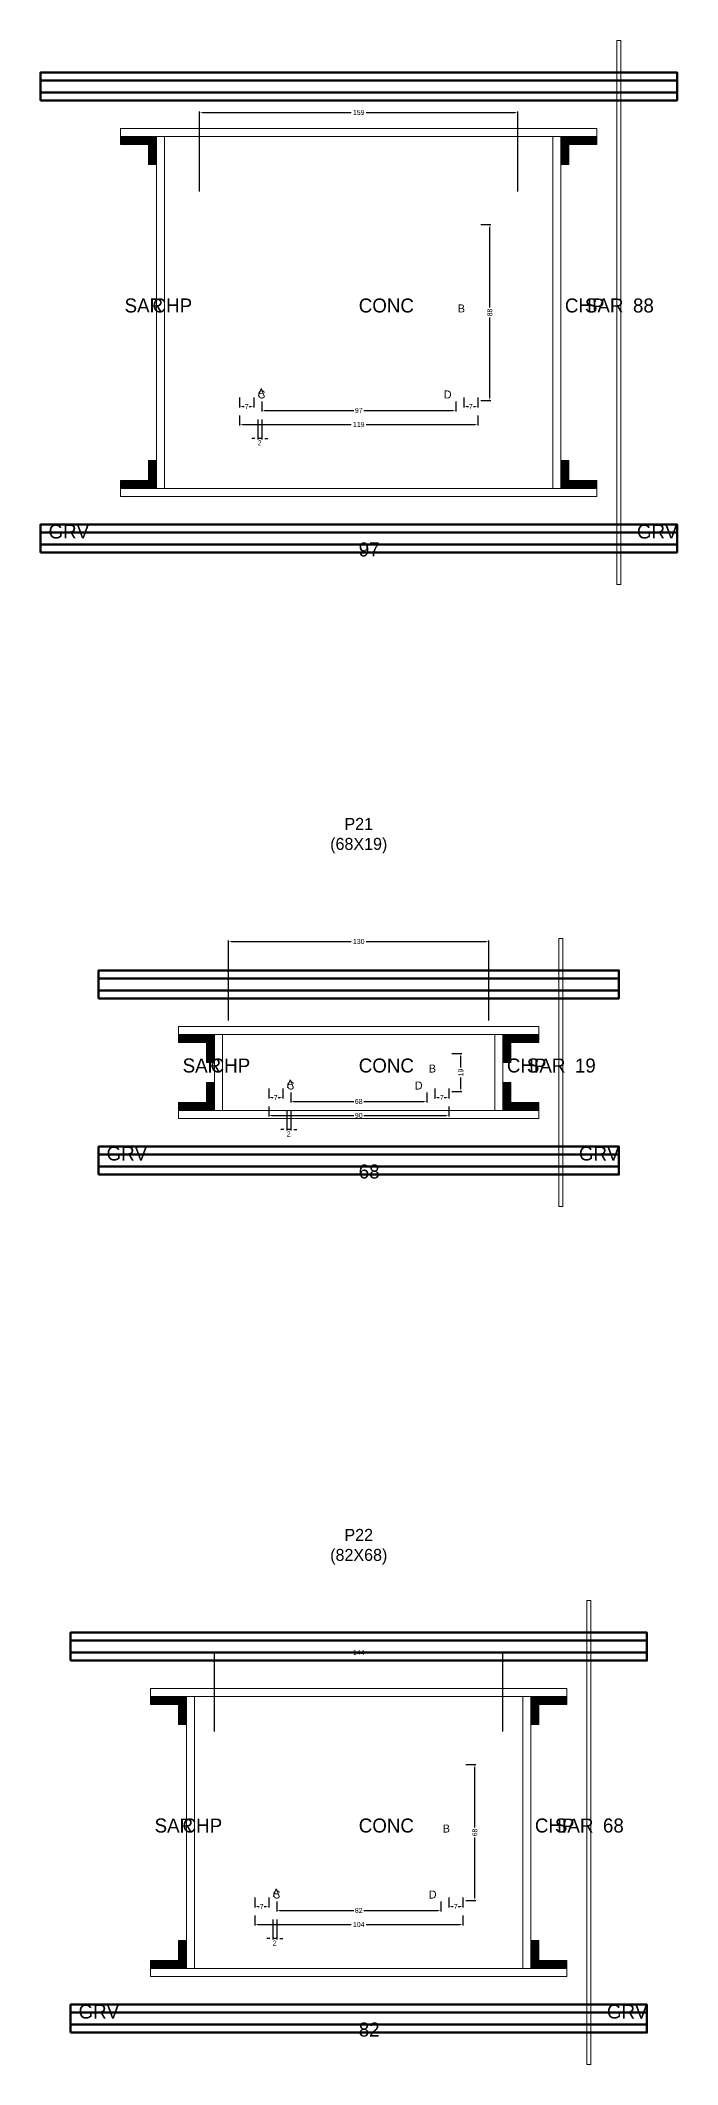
# Model space of a CAD drawing. Header units: centimetres. Extents: x -10500 to 4141, y -7986 to 295.
# Drawn here: x -159 to 159, y -7576 to -6564 of the extents above; entities that cross this region are included whole.
import ezdxf

# ---------------------------------------------------------------- set-up
doc = ezdxf.new("R2010")
doc.units = ezdxf.units.CM
for name, color, linetype in [('COTA', 241, 'Continuous'), ('GRAVATA', 224, 'Continuous'), ('Hachura', 251, 'Continuous'), ('NOMENCLATURA', 7, 'Continuous'), ('SARRAFO', 251, 'Continuous'), ('Texto Seção', 7, 'Continuous')]:
    doc.layers.add(name, color=color, linetype=linetype)
doc.dimstyles.new('cotax2', dxfattribs={"dimtxt": 2.5, "dimasz": 1.5, "dimexe": 0.5, "dimexo": 0.5, "dimgap": 0.5, "dimtad": 1, "dimcen": 2.5, "dimazin": 3, "dimtfac": 1, "dimtmove": 0, "dimatfit": 3})

# ---------------------------------------------------------------- blocks, each defined once
blk = doc.blocks.new('_CLOSEDFILLED')
at = {"color": 0, "linetype": 'BYBLOCK'}
blk.add_solid([(-1, 0.16), (0, 0), (-1, -0.16)], dxfattribs=at)
blk = doc.blocks.new('*D482')
for p, q in [((-59.5, -6751.5), (-59.5, -6756.5)), ((-58, -6756), (-3.75, -6756)), ((3.75, -6756), (58, -6756)), ((59.5, -6751.5), (59.5, -6756.5))]:
    blk.add_line(p, q)
at = {"layer": 'Defpoints'}
for p in [(-59.5, -6751), (-59.5, -6756), (59.5, -6751)]:
    blk.add_point(p, dxfattribs=at)
at = {"layer": 'COTA', "xscale": 1.5, "yscale": 1.5, "rotation": 180}
blk.add_blockref('_CLOSEDFILLED', (-59.5, -6756), dxfattribs=at)
at = {"layer": 'COTA', "xscale": 1.5, "yscale": 1.5}
blk.add_blockref('_CLOSEDFILLED', (59.5, -6756), dxfattribs=at)
at = {"layer": 'COTA', "insert": (0, -6756), "char_height": 2.5, "attachment_point": 5}
blk.add_mtext('119', dxfattribs=at)
blk = doc.blocks.new('*D483')
for p, q in [((-48.5, -6744.5), (-48.5, -6749.5)), ((-47, -6749), (-2.5, -6749)), ((2.5, -6749), (47, -6749)), ((48.5, -6744.5), (48.5, -6749.5))]:
    blk.add_line(p, q)
at = {"layer": 'Defpoints'}
for p in [(-48.5, -6744), (-48.5, -6749), (48.5, -6744)]:
    blk.add_point(p, dxfattribs=at)
at = {"layer": 'COTA', "xscale": 1.5, "yscale": 1.5, "rotation": 180}
blk.add_blockref('_CLOSEDFILLED', (-48.5, -6749), dxfattribs=at)
at = {"layer": 'COTA', "xscale": 1.5, "yscale": 1.5}
blk.add_blockref('_CLOSEDFILLED', (48.5, -6749), dxfattribs=at)
at = {"layer": 'COTA', "insert": (0, -6749), "char_height": 2.5, "attachment_point": 5}
blk.add_mtext('97', dxfattribs=at)
blk = doc.blocks.new('*D484')
for p, q in [((61, -6656), (66, -6656)), ((65.5, -6697.5), (65.5, -6657.5)), ((65.5, -6742.5), (65.5, -6702.5)), ((61, -6744), (66, -6744))]:
    blk.add_line(p, q)
at = {"layer": 'Defpoints'}
for p in [(60.5, -6656), (60.5, -6744), (65.5, -6744)]:
    blk.add_point(p, dxfattribs=at)
at = {"layer": 'COTA', "xscale": 1.5, "yscale": 1.5}
for p, rotation in [((65.5, -6656), 90), ((65.5, -6744), 270)]:
    blk.add_blockref('_CLOSEDFILLED', p, dxfattribs=dict(at, rotation=rotation))
at = {"layer": 'COTA', "insert": (65.5, -6700), "char_height": 2.5, "attachment_point": 5, "rotation": 90}
blk.add_mtext('88', dxfattribs=at)
blk = doc.blocks.new('*D485')
for p, q in [((-59.5, -6742.5), (-59.5, -6747.5)), ((-58, -6747), (-57.25, -6747)), ((-54.75, -6747), (-54, -6747)), ((-52.5, -6742.5), (-52.5, -6747.5))]:
    blk.add_line(p, q)
at = {"layer": 'Defpoints'}
for p in [(-59.5, -6742), (-59.5, -6747), (-52.5, -6742)]:
    blk.add_point(p, dxfattribs=at)
at = {"layer": 'COTA', "xscale": 1.5, "yscale": 1.5, "rotation": 180}
blk.add_blockref('_CLOSEDFILLED', (-59.5, -6747), dxfattribs=at)
at = {"layer": 'COTA', "xscale": 1.5, "yscale": 1.5}
blk.add_blockref('_CLOSEDFILLED', (-52.5, -6747), dxfattribs=at)
at = {"layer": 'COTA', "insert": (-56, -6747), "char_height": 2.5, "attachment_point": 5}
blk.add_mtext('7', dxfattribs=at)
blk = doc.blocks.new('*D486')
for p, q in [((52.5, -6742.5), (52.5, -6747.5)), ((54, -6747), (54.75, -6747)), ((57.25, -6747), (58, -6747)), ((59.5, -6742.5), (59.5, -6747.5))]:
    blk.add_line(p, q)
at = {"layer": 'Defpoints'}
for p in [(52.5, -6742), (52.5, -6747), (59.5, -6742)]:
    blk.add_point(p, dxfattribs=at)
at = {"layer": 'COTA', "xscale": 1.5, "yscale": 1.5, "rotation": 180}
blk.add_blockref('_CLOSEDFILLED', (52.5, -6747), dxfattribs=at)
at = {"layer": 'COTA', "xscale": 1.5, "yscale": 1.5}
blk.add_blockref('_CLOSEDFILLED', (59.5, -6747), dxfattribs=at)
at = {"layer": 'COTA', "insert": (56, -6747), "char_height": 2.5, "attachment_point": 5}
blk.add_mtext('7', dxfattribs=at)
blk = doc.blocks.new('*D487')
for p, q in [((-79.5, -6639.5), (-79.5, -6599.5)), ((-78, -6600), (-3.75, -6600)), ((3.75, -6600), (78, -6600)), ((79.5, -6639.5), (79.5, -6599.5))]:
    blk.add_line(p, q)
at = {"layer": 'Defpoints'}
for p in [(-79.5, -6600), (-79.5, -6640), (79.5, -6640)]:
    blk.add_point(p, dxfattribs=at)
at = {"layer": 'COTA', "xscale": 1.5, "yscale": 1.5, "rotation": 180}
blk.add_blockref('_CLOSEDFILLED', (-79.5, -6600), dxfattribs=at)
at = {"layer": 'COTA', "xscale": 1.5, "yscale": 1.5}
blk.add_blockref('_CLOSEDFILLED', (79.5, -6600), dxfattribs=at)
at = {"layer": 'COTA', "insert": (0, -6600), "char_height": 2.5, "attachment_point": 5}
blk.add_mtext('159', dxfattribs=at)
blk = doc.blocks.new('*D508')
for p, q in [((-45, -7097), (-45, -7102)), ((-43.5, -7101.5), (-2.5, -7101.5)), ((2.5, -7101.5), (43.5, -7101.5)), ((45, -7097), (45, -7102))]:
    blk.add_line(p, q)
at = {"layer": 'Defpoints'}
for p in [(-45, -7096.5), (-45, -7101.5), (45, -7096.5)]:
    blk.add_point(p, dxfattribs=at)
at = {"layer": 'COTA', "xscale": 1.5, "yscale": 1.5, "rotation": 180}
blk.add_blockref('_CLOSEDFILLED', (-45, -7101.5), dxfattribs=at)
at = {"layer": 'COTA', "xscale": 1.5, "yscale": 1.5}
blk.add_blockref('_CLOSEDFILLED', (45, -7101.5), dxfattribs=at)
at = {"layer": 'COTA', "insert": (0, -7101.5), "char_height": 2.5, "attachment_point": 5}
blk.add_mtext('90', dxfattribs=at)
blk = doc.blocks.new('*D509')
for p, q in [((-34, -7090), (-34, -7095)), ((34, -7090), (34, -7095)), ((-32.5, -7094.5), (-2.5, -7094.5)), ((2.5, -7094.5), (32.5, -7094.5))]:
    blk.add_line(p, q)
at = {"layer": 'Defpoints'}
for p in [(-34, -7089.5), (34, -7089.5), (-34, -7094.5)]:
    blk.add_point(p, dxfattribs=at)
at = {"layer": 'COTA', "xscale": 1.5, "yscale": 1.5, "rotation": 180}
blk.add_blockref('_CLOSEDFILLED', (-34, -7094.5), dxfattribs=at)
at = {"layer": 'COTA', "xscale": 1.5, "yscale": 1.5}
blk.add_blockref('_CLOSEDFILLED', (34, -7094.5), dxfattribs=at)
at = {"layer": 'COTA', "insert": (0, -7094.5), "char_height": 2.5, "attachment_point": 5}
blk.add_mtext('68', dxfattribs=at)
blk = doc.blocks.new('*D510')
for p, q in [((46.5, -7070.5), (51.5, -7070.5)), ((51, -7077.5), (51, -7072)), ((51, -7088), (51, -7082.5)), ((46.5, -7089.5), (51.5, -7089.5))]:
    blk.add_line(p, q)
at = {"layer": 'Defpoints'}
for p in [(46, -7070.5), (46, -7089.5), (51, -7089.5)]:
    blk.add_point(p, dxfattribs=at)
at = {"layer": 'COTA', "xscale": 1.5, "yscale": 1.5}
for p, rotation in [((51, -7070.5), 90), ((51, -7089.5), 270)]:
    blk.add_blockref('_CLOSEDFILLED', p, dxfattribs=dict(at, rotation=rotation))
at = {"layer": 'COTA', "insert": (51, -7080), "char_height": 2.5, "attachment_point": 5, "rotation": 90}
blk.add_mtext('19', dxfattribs=at)
blk = doc.blocks.new('*D511')
for p, q in [((-45, -7088), (-45, -7093)), ((-43.5, -7092.5), (-42.75, -7092.5)), ((-40.25, -7092.5), (-39.5, -7092.5)), ((-38, -7088), (-38, -7093))]:
    blk.add_line(p, q)
at = {"layer": 'Defpoints'}
for p in [(-45, -7087.5), (-45, -7092.5), (-38, -7087.5)]:
    blk.add_point(p, dxfattribs=at)
at = {"layer": 'COTA', "xscale": 1.5, "yscale": 1.5, "rotation": 180}
blk.add_blockref('_CLOSEDFILLED', (-45, -7092.5), dxfattribs=at)
at = {"layer": 'COTA', "xscale": 1.5, "yscale": 1.5}
blk.add_blockref('_CLOSEDFILLED', (-38, -7092.5), dxfattribs=at)
at = {"layer": 'COTA', "insert": (-41.5, -7092.5), "char_height": 2.5, "attachment_point": 5}
blk.add_mtext('7', dxfattribs=at)
blk = doc.blocks.new('*D512')
for p, q in [((38, -7088), (38, -7093)), ((39.5, -7092.5), (40.25, -7092.5)), ((42.75, -7092.5), (43.5, -7092.5)), ((45, -7088), (45, -7093))]:
    blk.add_line(p, q)
at = {"layer": 'Defpoints'}
for p in [(38, -7087.5), (38, -7092.5), (45, -7087.5)]:
    blk.add_point(p, dxfattribs=at)
at = {"layer": 'COTA', "xscale": 1.5, "yscale": 1.5, "rotation": 180}
blk.add_blockref('_CLOSEDFILLED', (38, -7092.5), dxfattribs=at)
at = {"layer": 'COTA', "xscale": 1.5, "yscale": 1.5}
blk.add_blockref('_CLOSEDFILLED', (45, -7092.5), dxfattribs=at)
at = {"layer": 'COTA', "insert": (41.5, -7092.5), "char_height": 2.5, "attachment_point": 5}
blk.add_mtext('7', dxfattribs=at)
blk = doc.blocks.new('*D513')
for p, q in [((-65, -7054), (-65, -7014)), ((-63.5, -7014.5), (-3.75, -7014.5)), ((3.75, -7014.5), (63.5, -7014.5)), ((65, -7054), (65, -7014))]:
    blk.add_line(p, q)
at = {"layer": 'Defpoints'}
for p in [(-65, -7014.5), (-65, -7054.5), (65, -7054.5)]:
    blk.add_point(p, dxfattribs=at)
at = {"layer": 'COTA', "xscale": 1.5, "yscale": 1.5, "rotation": 180}
blk.add_blockref('_CLOSEDFILLED', (-65, -7014.5), dxfattribs=at)
at = {"layer": 'COTA', "xscale": 1.5, "yscale": 1.5}
blk.add_blockref('_CLOSEDFILLED', (65, -7014.5), dxfattribs=at)
at = {"layer": 'COTA', "insert": (0, -7014.5), "char_height": 2.5, "attachment_point": 5}
blk.add_mtext('130', dxfattribs=at)
blk = doc.blocks.new('*D534')
for p, q in [((-52, -7501.5), (-52, -7506.5)), ((-50.5, -7506), (-3.75, -7506)), ((3.75, -7506), (50.5, -7506)), ((52, -7501.5), (52, -7506.5))]:
    blk.add_line(p, q)
at = {"layer": 'Defpoints'}
for p in [(-52, -7501), (-52, -7506), (52, -7501)]:
    blk.add_point(p, dxfattribs=at)
at = {"layer": 'COTA', "xscale": 1.5, "yscale": 1.5, "rotation": 180}
blk.add_blockref('_CLOSEDFILLED', (-52, -7506), dxfattribs=at)
at = {"layer": 'COTA', "xscale": 1.5, "yscale": 1.5}
blk.add_blockref('_CLOSEDFILLED', (52, -7506), dxfattribs=at)
at = {"layer": 'COTA', "insert": (0, -7506), "char_height": 2.5, "attachment_point": 5}
blk.add_mtext('104', dxfattribs=at)
blk = doc.blocks.new('*D535')
for p, q in [((-41, -7494.5), (-41, -7499.5)), ((41, -7494.5), (41, -7499.5)), ((-39.5, -7499), (-2.5, -7499)), ((2.5, -7499), (39.5, -7499))]:
    blk.add_line(p, q)
at = {"layer": 'Defpoints'}
for p in [(-41, -7494), (41, -7494), (-41, -7499)]:
    blk.add_point(p, dxfattribs=at)
at = {"layer": 'COTA', "xscale": 1.5, "yscale": 1.5, "rotation": 180}
blk.add_blockref('_CLOSEDFILLED', (-41, -7499), dxfattribs=at)
at = {"layer": 'COTA', "xscale": 1.5, "yscale": 1.5}
blk.add_blockref('_CLOSEDFILLED', (41, -7499), dxfattribs=at)
at = {"layer": 'COTA', "insert": (0, -7499), "char_height": 2.5, "attachment_point": 5}
blk.add_mtext('82', dxfattribs=at)
blk = doc.blocks.new('*D536')
for p, q in [((53.5, -7426), (58.5, -7426)), ((58, -7457.5), (58, -7427.5)), ((58, -7492.5), (58, -7462.5)), ((53.5, -7494), (58.5, -7494))]:
    blk.add_line(p, q)
at = {"layer": 'Defpoints'}
for p in [(53, -7426), (53, -7494), (58, -7494)]:
    blk.add_point(p, dxfattribs=at)
at = {"layer": 'COTA', "xscale": 1.5, "yscale": 1.5}
for p, rotation in [((58, -7426), 90), ((58, -7494), 270)]:
    blk.add_blockref('_CLOSEDFILLED', p, dxfattribs=dict(at, rotation=rotation))
at = {"layer": 'COTA', "insert": (58, -7460), "char_height": 2.5, "attachment_point": 5, "rotation": 90}
blk.add_mtext('68', dxfattribs=at)
blk = doc.blocks.new('*D537')
for p, q in [((-52, -7492.5), (-52, -7497.5)), ((-50.5, -7497), (-49.75, -7497)), ((-47.25, -7497), (-46.5, -7497)), ((-45, -7492.5), (-45, -7497.5))]:
    blk.add_line(p, q)
at = {"layer": 'Defpoints'}
for p in [(-52, -7492), (-52, -7497), (-45, -7492)]:
    blk.add_point(p, dxfattribs=at)
at = {"layer": 'COTA', "xscale": 1.5, "yscale": 1.5, "rotation": 180}
blk.add_blockref('_CLOSEDFILLED', (-52, -7497), dxfattribs=at)
at = {"layer": 'COTA', "xscale": 1.5, "yscale": 1.5}
blk.add_blockref('_CLOSEDFILLED', (-45, -7497), dxfattribs=at)
at = {"layer": 'COTA', "insert": (-48.5, -7497), "char_height": 2.5, "attachment_point": 5}
blk.add_mtext('7', dxfattribs=at)
blk = doc.blocks.new('*D538')
for p, q in [((45, -7492.5), (45, -7497.5)), ((46.5, -7497), (47.25, -7497)), ((49.75, -7497), (50.5, -7497)), ((52, -7492.5), (52, -7497.5))]:
    blk.add_line(p, q)
at = {"layer": 'Defpoints'}
for p in [(45, -7492), (45, -7497), (52, -7492)]:
    blk.add_point(p, dxfattribs=at)
at = {"layer": 'COTA', "xscale": 1.5, "yscale": 1.5, "rotation": 180}
blk.add_blockref('_CLOSEDFILLED', (45, -7497), dxfattribs=at)
at = {"layer": 'COTA', "xscale": 1.5, "yscale": 1.5}
blk.add_blockref('_CLOSEDFILLED', (52, -7497), dxfattribs=at)
at = {"layer": 'COTA', "insert": (48.5, -7497), "char_height": 2.5, "attachment_point": 5}
blk.add_mtext('7', dxfattribs=at)
blk = doc.blocks.new('*D539')
for p, q in [((-72, -7409.5), (-72, -7369.5)), ((-70.5, -7370), (-3.75, -7370)), ((3.75, -7370), (70.5, -7370)), ((72, -7409.5), (72, -7369.5))]:
    blk.add_line(p, q)
at = {"layer": 'Defpoints'}
for p in [(-72, -7370), (-72, -7410), (72, -7410)]:
    blk.add_point(p, dxfattribs=at)
at = {"layer": 'COTA', "xscale": 1.5, "yscale": 1.5, "rotation": 180}
blk.add_blockref('_CLOSEDFILLED', (-72, -7370), dxfattribs=at)
at = {"layer": 'COTA', "xscale": 1.5, "yscale": 1.5}
blk.add_blockref('_CLOSEDFILLED', (72, -7370), dxfattribs=at)
at = {"layer": 'COTA', "insert": (0, -7370), "char_height": 2.5, "attachment_point": 5}
blk.add_mtext('144', dxfattribs=at)

msp = doc.modelspace()

# ---------------------------------------------------------------- hatches: boundary and pattern name
at = {"layer": 'SARRAFO'}
h = msp.add_hatch(dxfattribs=at)
h.set_pattern_fill('SOLID', scale=2)
h.paths.add_polyline_path([(-119, -6616), (-105, -6616), (-105, -6612), (-119, -6612)])
h = msp.add_hatch(dxfattribs=at)
h.set_pattern_fill('SOLID', scale=2)
h.paths.add_polyline_path([(-105, -6626), (-101, -6626), (-101, -6612), (-105, -6612)])
h = msp.add_hatch(dxfattribs=at)
h.set_pattern_fill('SOLID', scale=2)
h.paths.add_polyline_path([(101, -6626), (105, -6626), (105, -6612), (101, -6612)])
h = msp.add_hatch(dxfattribs=at)
h.set_pattern_fill('SOLID', scale=2)
h.paths.add_polyline_path([(105, -6616), (119, -6616), (119, -6612), (105, -6612)])
h = msp.add_hatch(dxfattribs=at)
h.set_pattern_fill('SOLID', scale=2)
h.paths.add_polyline_path([(-105, -6788), (-101, -6788), (-101, -6774), (-105, -6774)])
h = msp.add_hatch(dxfattribs=at)
h.set_pattern_fill('SOLID', scale=2)
h.paths.add_polyline_path([(101, -6788), (105, -6788), (105, -6774), (101, -6774)])
h = msp.add_hatch(dxfattribs=at)
h.set_pattern_fill('SOLID', scale=2)
h.paths.add_polyline_path([(-119, -6788), (-105, -6788), (-105, -6784), (-119, -6784)])
h = msp.add_hatch(dxfattribs=at)
h.set_pattern_fill('SOLID', scale=2)
h.paths.add_polyline_path([(105, -6788), (119, -6788), (119, -6784), (105, -6784)])
h = msp.add_hatch(dxfattribs=at)
h.set_pattern_fill('SOLID', scale=2)
h.paths.add_polyline_path([(-90, -7065), (-76, -7065), (-76, -7061), (-90, -7061)])
h = msp.add_hatch(dxfattribs=at)
h.set_pattern_fill('SOLID', scale=2)
h.paths.add_polyline_path([(-76, -7075), (-72, -7075), (-72, -7061), (-76, -7061)])
h = msp.add_hatch(dxfattribs=at)
h.set_pattern_fill('SOLID', scale=2)
h.paths.add_polyline_path([(72, -7075), (76, -7075), (76, -7061), (72, -7061)])
h = msp.add_hatch(dxfattribs=at)
h.set_pattern_fill('SOLID', scale=2)
h.paths.add_polyline_path([(76, -7065), (90, -7065), (90, -7061), (76, -7061)])
h = msp.add_hatch(dxfattribs=at)
h.set_pattern_fill('SOLID', scale=2)
h.paths.add_polyline_path([(-76, -7099), (-72, -7099), (-72, -7085), (-76, -7085)])
h = msp.add_hatch(dxfattribs=at)
h.set_pattern_fill('SOLID', scale=2)
h.paths.add_polyline_path([(72, -7099), (76, -7099), (76, -7085), (72, -7085)])
h = msp.add_hatch(dxfattribs=at)
h.set_pattern_fill('SOLID', scale=2)
h.paths.add_polyline_path([(-90, -7099), (-76, -7099), (-76, -7095), (-90, -7095)])
h = msp.add_hatch(dxfattribs=at)
h.set_pattern_fill('SOLID', scale=2)
h.paths.add_polyline_path([(76, -7099), (90, -7099), (90, -7095), (76, -7095)])
h = msp.add_hatch(dxfattribs=at)
h.set_pattern_fill('SOLID', scale=2)
h.paths.add_polyline_path([(-104, -7396), (-90, -7396), (-90, -7392), (-104, -7392)])
h = msp.add_hatch(dxfattribs=at)
h.set_pattern_fill('SOLID', scale=2)
h.paths.add_polyline_path([(-90, -7406), (-86, -7406), (-86, -7392), (-90, -7392)])
h = msp.add_hatch(dxfattribs=at)
h.set_pattern_fill('SOLID', scale=2)
h.paths.add_polyline_path([(86, -7406), (90, -7406), (90, -7392), (86, -7392)])
h = msp.add_hatch(dxfattribs=at)
h.set_pattern_fill('SOLID', scale=2)
h.paths.add_polyline_path([(90, -7396), (104, -7396), (104, -7392), (90, -7392)])
h = msp.add_hatch(dxfattribs=at)
h.set_pattern_fill('SOLID', scale=2)
h.paths.add_polyline_path([(-90, -7528), (-86, -7528), (-86, -7514), (-90, -7514)])
h = msp.add_hatch(dxfattribs=at)
h.set_pattern_fill('SOLID', scale=2)
h.paths.add_polyline_path([(86, -7528), (90, -7528), (90, -7514), (86, -7514)])
h = msp.add_hatch(dxfattribs=at)
h.set_pattern_fill('SOLID', scale=2)
h.paths.add_polyline_path([(-104, -7528), (-90, -7528), (-90, -7524), (-104, -7524)])
h = msp.add_hatch(dxfattribs=at)
h.set_pattern_fill('SOLID', scale=2)
h.paths.add_polyline_path([(90, -7528), (104, -7528), (104, -7524), (90, -7524)])

# ---------------------------------------------------------------- linework, layer by layer
at = {"layer": 'GRAVATA', "lineweight": 50}
for points in [[(-159, -6594), (159, -6594), (159, -6580), (-159, -6580)], [(-159, -6590), (159, -6590), (159, -6584), (-159, -6584)], [(-159, -6820), (159, -6820), (159, -6806), (-159, -6806)], [(-159, -6816), (159, -6816), (159, -6810), (-159, -6810)], [(-130, -7043), (130, -7043), (130, -7029), (-130, -7029)], [(-130, -7039), (130, -7039), (130, -7033), (-130, -7033)], [(-130, -7131), (130, -7131), (130, -7117), (-130, -7117)], [(-130, -7127), (130, -7127), (130, -7121), (-130, -7121)], [(-144, -7374), (144, -7374), (144, -7360), (-144, -7360)], [(-144, -7370), (144, -7370), (144, -7364), (-144, -7364)], [(-144, -7560), (144, -7560), (144, -7546), (-144, -7546)], [(-144, -7556), (144, -7556), (144, -7550), (-144, -7550)]]:
    msp.add_lwpolyline(points, close=True, dxfattribs=at)
at = {"layer": 'Hachura', "lineweight": 13}
for points in [[(129, -6836), (131, -6836), (131, -6564), (129, -6564)], [(100, -7147), (102, -7147), (102, -7013), (100, -7013)], [(114, -7576), (116, -7576), (116, -7344), (114, -7344)]]:
    msp.add_lwpolyline(points, close=True, dxfattribs=at)
at = {"layer": 'Hachura', "lineweight": 18}
for points in [[(-119, -6612), (119, -6612), (119, -6608), (-119, -6608)], [(-101, -6788), (-97, -6788), (-97, -6612), (-101, -6612)], [(97, -6788), (101, -6788), (101, -6612), (97, -6612)], [(-119, -6792), (119, -6792), (119, -6788), (-119, -6788)], [(-90, -7061), (90, -7061), (90, -7057), (-90, -7057)], [(-72, -7099), (-68, -7099), (-68, -7061), (-72, -7061)], [(68, -7099), (72, -7099), (72, -7061), (68, -7061)], [(-90, -7103), (90, -7103), (90, -7099), (-90, -7099)], [(-104, -7392), (104, -7392), (104, -7388), (-104, -7388)], [(-86, -7528), (-82, -7528), (-82, -7392), (-86, -7392)], [(82, -7528), (86, -7528), (86, -7392), (82, -7392)], [(-104, -7532), (104, -7532), (104, -7528), (-104, -7528)]]:
    msp.add_lwpolyline(points, close=True, dxfattribs=at)
at = {"layer": 'SARRAFO', "lineweight": 13}
for points in [[(-119, -6616), (-105, -6616), (-105, -6612), (-119, -6612)], [(-105, -6626), (-101, -6626), (-101, -6612), (-105, -6612)], [(101, -6626), (105, -6626), (105, -6612), (101, -6612)], [(105, -6616), (119, -6616), (119, -6612), (105, -6612)], [(-105, -6788), (-101, -6788), (-101, -6774), (-105, -6774)], [(101, -6788), (105, -6788), (105, -6774), (101, -6774)], [(-119, -6788), (-105, -6788), (-105, -6784), (-119, -6784)], [(105, -6788), (119, -6788), (119, -6784), (105, -6784)], [(-90, -7065), (-76, -7065), (-76, -7061), (-90, -7061)], [(-76, -7075), (-72, -7075), (-72, -7061), (-76, -7061)], [(72, -7075), (76, -7075), (76, -7061), (72, -7061)], [(76, -7065), (90, -7065), (90, -7061), (76, -7061)], [(-76, -7099), (-72, -7099), (-72, -7085), (-76, -7085)], [(72, -7099), (76, -7099), (76, -7085), (72, -7085)], [(-90, -7099), (-76, -7099), (-76, -7095), (-90, -7095)], [(76, -7099), (90, -7099), (90, -7095), (76, -7095)], [(-104, -7396), (-90, -7396), (-90, -7392), (-104, -7392)], [(-90, -7406), (-86, -7406), (-86, -7392), (-90, -7392)], [(86, -7406), (90, -7406), (90, -7392), (86, -7392)], [(90, -7396), (104, -7396), (104, -7392), (90, -7392)], [(-90, -7528), (-86, -7528), (-86, -7514), (-90, -7514)], [(86, -7528), (90, -7528), (90, -7514), (86, -7514)], [(-104, -7528), (-90, -7528), (-90, -7524), (-104, -7524)], [(90, -7528), (104, -7528), (104, -7524), (90, -7524)]]:
    msp.add_lwpolyline(points, close=True, dxfattribs=at)

# ---------------------------------------------------------------- texts
at = {"layer": 'NOMENCLATURA'}
for s, p in [('B', (49.5, -6700)), ('A', (-50.5, -6742)), ('C', (-50.5, -6743)), ('D', (42.5, -6743)), ('A', (-36, -7087.5)), ('B', (35, -7080)), ('C', (-36, -7088.5)), ('D', (28, -7088.5)), ('B', (42, -7460)), ('A', (-43, -7492)), ('C', (-43, -7493)), ('D', (35, -7493))]:
    msp.add_text(s, height=4, dxfattribs=at).set_placement(p)
at = {"layer": 'NOMENCLATURA', "char_height": 6, "attachment_point": 8}
for s, insert in [('P21\\P(68X19)', (0, -6970.5)), ('P22\\P(82X68)', (0, -7326))]:
    msp.add_mtext(s, dxfattribs=dict(at, insert=insert))
at = {"layer": 'Texto Seção'}
for s, p in [('SAR', (-117, -6700)), ('CHP', (-103, -6700)), ('CONC', (0, -6700)), ('CHP', (103, -6700)), ('SAR', (113, -6700)), ('88', (137, -6700)), ('GRV', (-155, -6813)), ('GRV', (139, -6813)), ('97', (0, -6822)), ('SAR', (-88, -7080)), ('CHP', (-74, -7080)), ('CONC', (0, -7080)), ('CHP', (74, -7080)), ('SAR', (84, -7080)), ('19', (108, -7080)), ('GRV', (-126, -7124)), ('GRV', (110, -7124)), ('68', (0, -7133)), ('SAR', (-102, -7460)), ('CHP', (-88, -7460)), ('CONC', (0, -7460)), ('CHP', (88, -7460)), ('SAR', (98, -7460)), ('68', (122, -7460)), ('GRV', (-140, -7553)), ('GRV', (124, -7553)), ('82', (0, -7562))]:
    msp.add_text(s, height=7, dxfattribs=at).set_placement(p)

# ---------------------------------------------------------------- dimensions: what is measured, and where the dimension line sits
at = {"layer": 'COTA'}
for base, p1, p2, picture, middle in [((-79.5, -6600), (-79.5, -6640), (79.5, -6640), '*D487', (0, -6600)), ((-59.5, -6747), (-59.5, -6742), (-52.5, -6742), '*D485', (-56, -6747)), ((-48.5, -6749), (-48.5, -6744), (48.5, -6744), '*D483', (0, -6749)), ((52.5, -6747), (52.5, -6742), (59.5, -6742), '*D486', (56, -6747)), ((-59.5, -6756), (-59.5, -6751), (59.5, -6751), '*D482', (0, -6756)), ((-65, -7014.5), (-65, -7054.5), (65, -7054.5), '*D513', (0, -7014.5)), ((-45, -7092.5), (-45, -7087.5), (-38, -7087.5), '*D511', (-41.5, -7092.5)), ((-34, -7094.5), (-34, -7089.5), (34, -7089.5), '*D509', (0, -7094.5)), ((38, -7092.5), (38, -7087.5), (45, -7087.5), '*D512', (41.5, -7092.5)), ((-45, -7101.5), (-45, -7096.5), (45, -7096.5), '*D508', (0, -7101.5)), ((-72, -7370), (-72, -7410), (72, -7410), '*D539', (0, -7370)), ((-52, -7497), (-52, -7492), (-45, -7492), '*D537', (-48.5, -7497)), ((-41, -7499), (-41, -7494), (41, -7494), '*D535', (0, -7499)), ((45, -7497), (45, -7492), (52, -7492), '*D538', (48.5, -7497)), ((-52, -7506), (-52, -7501), (52, -7501), '*D534', (0, -7506))]:
    dim = msp.add_linear_dim(base=base, p1=p1, p2=p2, dimstyle='cotax2', dxfattribs=at)
    dim.commit()
    dim.dimension.update_dxf_attribs({"geometry": picture, "text_midpoint": middle})
for base, p1, p2, picture, middle in [((65.5, -6744), (60.5, -6744), (60.5, -6656), '*D484', (65.5, -6700)), ((51, -7089.5), (46, -7089.5), (46, -7070.5), '*D510', (51, -7080)), ((58, -7494), (53, -7494), (53, -7426), '*D536', (58, -7460))]:
    dim = msp.add_linear_dim(base=base, p1=p1, p2=p2, angle=90, dimstyle='cotax2', dxfattribs=at)
    dim.commit()
    dim.dimension.update_dxf_attribs({"geometry": picture, "text_midpoint": middle})
for base, p1, p2 in [((-48.5, -6763), (-48.5, -6753), (-50.5, -6753)), ((-34, -7108.5), (-34, -7098.5), (-36, -7098.5)), ((-41, -7513), (-41, -7503), (-43, -7503))]:
    msp.add_linear_dim(base=base, p1=p1, p2=p2, dimstyle='cotax2', dxfattribs=at).render()

doc.saveas('drawing.dxf')
